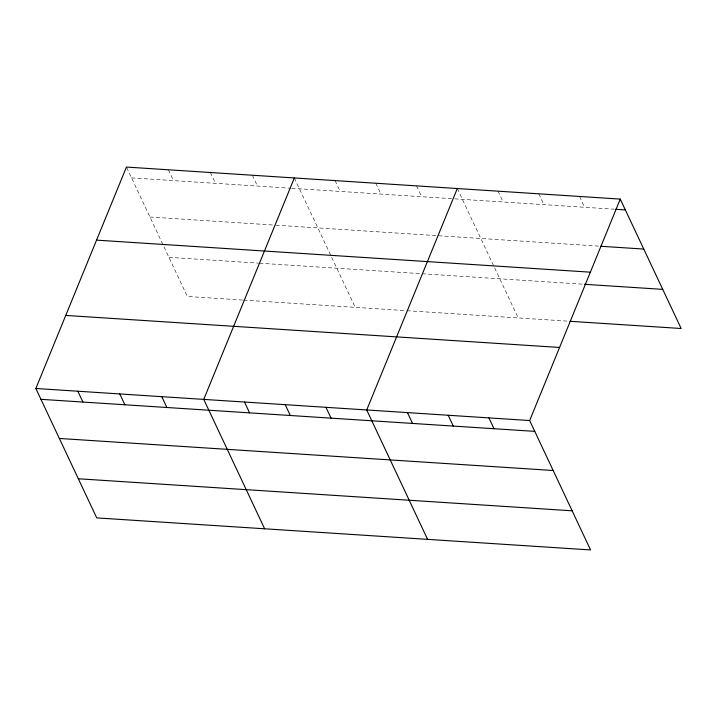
<?xml version="1.0" encoding="UTF-8"?>
<svg xmlns="http://www.w3.org/2000/svg" width="717" height="717" viewBox="0 0 717 717"><rect width="100%" height="100%" fill="white"/><g stroke="black" fill="none" stroke-linecap="round" stroke-linejoin="round"><path stroke-width="0.54" stroke-dasharray="3.58 2.69" d="M131.534 177.888L290.6 188.213M291.702 188.284L453.583 198.788M454.686 198.86L614.344 209.212M149.952 217.018L273.661 225.048M275.875 225.192L599.726 246.2M168.916 257.331L258.389 263.139M259.5 263.211L583.459 284.228M242.561 300.047L187.334 296.462L126.443 167.061M243.663 300.118L405.885 310.64M406.978 310.712L567.739 321.144M579.515 196.458L584.615 207.285M538.781 193.814L543.871 204.641M498.037 191.17L503.137 201.997M457.303 188.526L518.194 317.927M416.559 185.882L421.65 196.709M375.816 183.238L380.915 194.065M335.081 180.594L340.172 191.43M294.337 177.959L355.229 307.36M252.366 175.235L257.457 186.061M210.386 172.51L215.485 183.337M168.414 169.786L173.514 180.612"/><path stroke-width="1.08" d="M620.259 199.102L529.666 420.538L590.557 549.939L96.741 517.898L35.85 388.497L126.443 167.061L620.259 199.102L681.15 328.503L569.943 321.288M294.337 177.959L203.745 399.387L264.636 528.796M457.303 188.526L366.71 409.963L427.601 539.363M615.446 209.283L625.349 209.929M600.828 246.272L643.767 249.059M96.544 240.132L590.36 272.173M584.561 284.299L662.741 289.372M65.749 315.426L559.565 347.458M35.85 388.497L529.666 420.538M40.95 399.324L534.765 431.365M59.359 438.454L553.174 470.495M78.332 478.768L572.148 510.809M488.922 417.894L494.022 428.721M448.188 415.251L453.278 426.077M407.444 412.607L412.544 423.433M325.966 407.319L331.066 418.145M285.232 404.675L290.322 415.502M244.488 402.031L249.579 412.858M161.773 396.671L166.873 407.498M119.802 393.947L124.892 404.773M77.821 391.222L82.921 402.049"/></g></svg>
